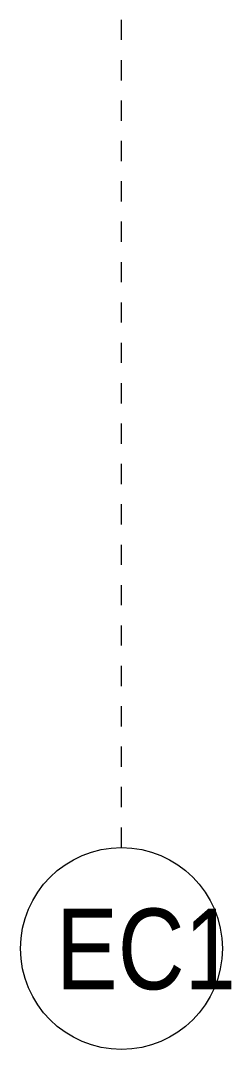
# Model space of a CAD drawing. Header units: metres. Extents: x 118 to 451, y -76 to 55.
# Drawn here: x 299.62 to 300.66, y -36.66 to -31.56 of the extents above; entities that cross this region are included whole.
import ezdxf

# ---------------------------------------------------------------- set-up
doc = ezdxf.new("R2010")
doc.units = ezdxf.units.M
doc.linetypes.add('Grid Line', pattern=[0.022225, 0.0127, -0.003175, 0.003175, -0.003175])
doc.layers.add('S-GRID', color=7, linetype='Continuous', lineweight=9)
doc.layers.add('S-GRID-IDEN', color=7, linetype='Continuous', lineweight=9)
doc.styles.add('Saira Condensed', font='SairaCondensed-Regular.ttf', dxfattribs={"height": 0.4})

# ---------------------------------------------------------------- blocks, each defined once
blk = doc.blocks.new('Grid - 5mm-1144975-Nivel Top-EC')
at = {"layer": 'S-GRID-IDEN', "color": 253, "true_color": 0xaaaaaa}
blk.add_circle((0, 0), 0.005, dxfattribs=at)

msp = doc.modelspace()

# ---------------------------------------------------------------- linework, layer by layer
at = {"layer": 'S-GRID', "color": 253, "linetype": 'Grid Line', "true_color": 0xaaaaaa}
msp.add_line((300.1162, -35.6599), (300.1162, -10.0504), dxfattribs=at)

# ---------------------------------------------------------------- block references
at = {"layer": 'S-GRID-IDEN', "color": 253, "true_color": 0xaaaaaa, "xscale": 99.99999999999994, "yscale": 99.99999999999994, "zscale": 99.99999999999994}
msp.add_blockref('Grid - 5mm-1144975-Nivel Top-EC', (300.1162, -36.1599), dxfattribs=at)

# ---------------------------------------------------------------- texts
at = {"layer": 'S-GRID-IDEN', "color": 253, "true_color": 0xaaaaaa, "insert": (299.7924, -35.9622), "char_height": 0.4, "width": 0.777637, "attachment_point": 1, "style": 'Saira Condensed'}
msp.add_mtext('EC1', dxfattribs=at)

doc.saveas('drawing.dxf')
